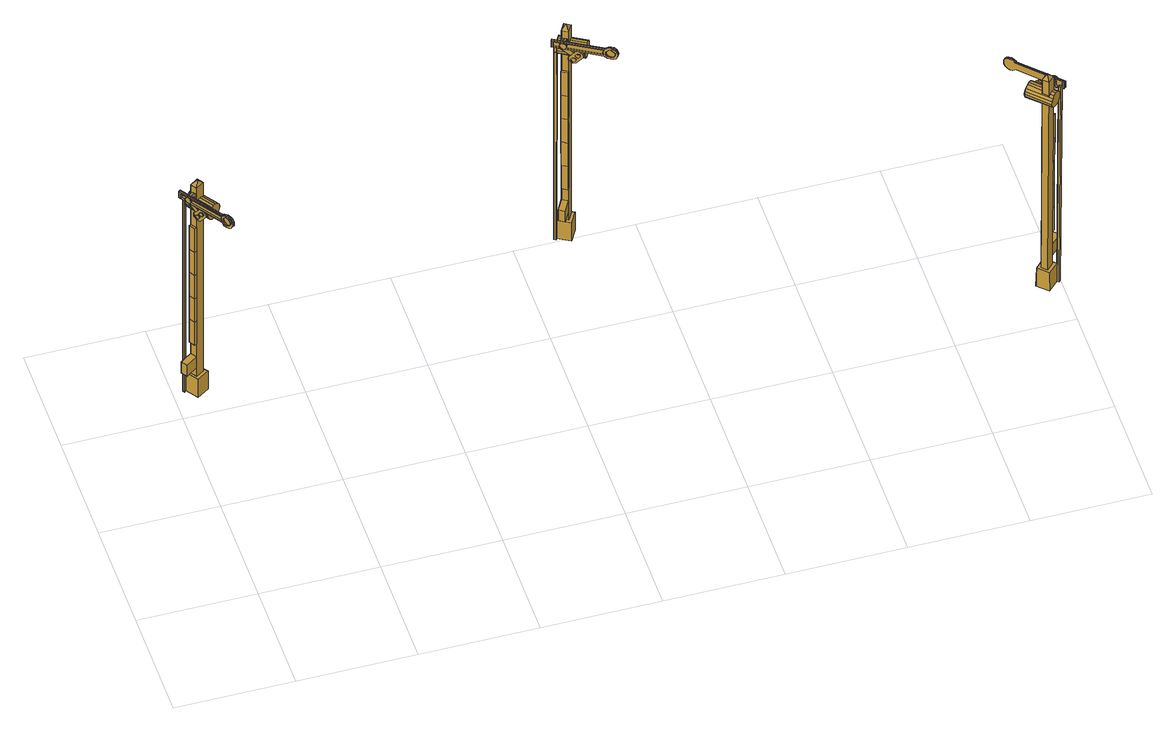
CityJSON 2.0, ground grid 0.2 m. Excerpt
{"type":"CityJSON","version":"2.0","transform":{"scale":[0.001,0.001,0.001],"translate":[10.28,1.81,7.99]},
"CityObjects":{
"cityfurniture1":{"type":"CityFurniture","attributes":{"function":"1090"},"geometry":[{"type":"MultiSurface","lod":"3","boundaries":[[[0,1,2,3]],[[3,4,5,0]],[[1,6,7,2]],[[0,5,6,1]],[[7,4,3,2]],[[8,9,10,11]],[[12,13,14,15]],[[11,10,13,12]],[[14,9,8,15]],[[16,17,18,19]],[[17,20,21,18]],[[22,21,20,23]],[[19,18,21,22]],[[20,17,16,23]],[[13,22,23,14]],[[23,16,9,14]],[[9,16,19,10]],[[15,8,4,7]],[[10,19,22,13]],[[5,11,12,6]],[[4,8,11,5]],[[6,12,15,7]],[[24,25,26,27]],[[28,29,30,31]],[[25,32,33,26]],[[34,28,31,35]],[[36,29,28,34,37,27,26,33]],[[31,30,38,32,25,24,39,35]],[[32,38,36,33]],[[37,34,35,39]],[[38,30,29,36]],[[27,37,39,24]],[[40,41,42,43]],[[44,41,40,45]],[[46,47,44,45]],[[43,42,47,46]],[[41,44,47,42]],[[46,45,40,43]],[[48,49,50,51]],[[49,52,53,50]],[[54,55,56,57]],[[58,54,57,59]],[[52,60,61,53]],[[61,55,54,58,62,51,50,53]],[[57,56,60,52,49,48,63,59]],[[60,56,55,61]],[[62,58,59,63]],[[51,62,63,48]],[[64,65,66,67]],[[68,69,65,64]],[[69,68,70,71]],[[70,68,64,67]],[[65,69,71,66]],[[71,70,67,66]],[[72,73,40,74]],[[75,76,72,74]],[[77,78,76,75]],[[40,73,78,77]],[[76,78,73,72]],[[40,77,75,74]],[[79,80,81,82]],[[80,81,83,84]],[[79,80,84,85]],[[82,79,85,86]],[[81,82,86,83]],[[87,88,89,90]],[[90,91,92,87]],[[91,93,94,92]],[[88,94,93,89]],[[87,92,94,88]],[[93,91,90,89]],[[95,96,97,98]],[[99,95,98,100]],[[101,99,100,102]],[[103,101,102,104]],[[104,105,106,103]],[[105,107,108,106]],[[107,109,110,108]],[[109,111,112,110]],[[111,113,114,112]],[[115,116,114,113]],[[115,117,118,116]],[[117,119,120,118]],[[121,120,119,122]],[[121,122,123,124]],[[125,124,123,126]],[[96,125,126,97]],[[118,120,121,124,125,96,95,99,101,103,106,108,110,112,114,116]],[[122,119,117,115,113,111,109,107,105,104,102,100,98,97,126,123]],[[127,83,86]],[[127,84,83]],[[127,85,84]],[[127,86,85]],[[128,129,130,131]],[[131,130,132,133]],[[133,132,134,135]],[[135,134,136,137]],[[138,139,137,136]],[[140,141,139,138]],[[142,143,141,140]],[[144,145,143,142]],[[146,147,145,144]],[[148,149,147,146]],[[150,151,149,148]],[[152,153,151,150]],[[153,152,154,155]],[[155,154,156,157]],[[157,156,158,159]],[[159,158,129,128]],[[154,152,150,148,146,144,142,140,138,136,134,132,130,129,158,156]],[[151,153,155,157,159,128,131,133,135,137,139,141,143,145,147,149]],[[160,161,162,163]],[[164,165,166,167]],[[165,168,169,166]],[[170,164,167,171]],[[172,170,171,173]],[[174,175,176,177]],[[178,179,180,181]],[[175,182,183,176]],[[184,161,160,185]],[[186,187,188,189]],[[167,166,190,191]],[[166,169,192,190]],[[193,194,195,196]],[[189,188,197,198]],[[199,200,201,202]],[[181,180,203,204]],[[194,193,205,206]],[[207,208,175,174]],[[208,209,182,175]],[[210,211,212,213]],[[173,171,214,215]],[[216,217,218,219]],[[171,167,191,214]],[[220,221,222,223]],[[224,225,217,216]],[[202,201,226,227]],[[228,229,225,224]],[[213,212,200,199]],[[227,226,230,231]],[[206,205,229,228]],[[231,230,198,197]],[[232,220,223,233]],[[180,234,235,203]],[[169,181,204,192]],[[236,237,238,215,214,191,190,192,204,203,235,209,208,207,239,184,185],[193,196,210,213,199,202,227,231,197,188,187,218,217,225,229,205],[240,241,242,221,220,232]],[[234,182,209,235]],[[238,237,243,244]],[[196,195,211,210]],[[245,242,241,246]],[[215,238,244,173]],[[168,178,181,169]],[[179,247,234,180]],[[247,183,182,234]],[[244,243,248,249]],[[173,244,249,172]],[[250,161,184,239]],[[239,207,174,250]],[[221,242,245,251]],[[251,222,221]],[[252,177,176,183,247,179,178,168,165,164,170,172,249,248,253,163,162]],[[252,162,161,250]],[[250,174,177,252]],[[254,160,163,253]],[[253,248,243,254]],[[236,185,160,254]],[[254,243,237,236]],[[255,246,241,240]],[[233,223,222,251,245,246,255]],[[255,240,232,233]],[[186,189,198,230,226,201,200,212,211,195,194,206,228,224,216,219]],[[187,186,219,218]],[[256,257,258,259]],[[260,261,262,263]],[[257,264,265,258]],[[266,260,263,267]],[[265,268,261,260,266,269,259,258]],[[262,270,264,257,256,271,267,263]],[[264,268,265]],[[270,268,264]],[[269,266,267,271]],[[261,268,270,262]],[[271,256,259,269]],[[272,273,274,275,276,277,278,279]],[[280,281,273,272]],[[282,281,280,283,284,285,286,287]],[[284,283,279,278]],[[283,280,272,279]],[[276,275,287,286]],[[285,284,278,277]],[[277,276,286,285]],[[274,273,281,282]],[[275,274,282,287]]]}]},
"cityfurniture2":{"type":"CityFurniture","attributes":{"function":"1090"},"geometry":[{"type":"MultiSurface","lod":"3","boundaries":[[[288,289,290,291]],[[291,292,293,288]],[[289,294,295,290]],[[288,293,294,289]],[[295,292,291,290]],[[296,297,298,299]],[[300,301,302,303]],[[299,298,301,300]],[[302,297,296,303]],[[304,305,306,307]],[[305,308,309,306]],[[310,309,308,311]],[[307,306,309,310]],[[308,305,304,311]],[[301,310,311,302]],[[311,304,297,302]],[[297,304,307,298]],[[303,296,292,295]],[[298,307,310,301]],[[293,299,300,294]],[[292,296,299,293]],[[294,300,303,295]],[[312,313,314,315]],[[316,317,318,319]],[[313,320,321,314]],[[322,316,319,323]],[[324,317,316,322,325,315,314,321]],[[319,318,326,320,313,312,327,323]],[[320,326,324,321]],[[325,322,323,327]],[[326,318,317,324]],[[315,325,327,312]],[[328,329,330,331]],[[332,329,328,333]],[[334,335,332,333]],[[331,330,335,334]],[[329,332,335,330]],[[334,333,328,331]],[[336,337,338,339]],[[337,340,341,338]],[[342,343,344,345]],[[346,342,345,347]],[[340,348,349,341]],[[349,343,342,346,350,339,338,341]],[[345,344,348,340,337,336,351,347]],[[348,344,343,349]],[[350,346,347,351]],[[339,350,351,336]],[[352,353,354,355]],[[356,357,353,352]],[[357,356,358,359]],[[358,356,352,355]],[[353,357,359,354]],[[359,358,355,354]],[[360,361,328,362]],[[363,364,360,362]],[[365,366,364,363]],[[328,361,366,365]],[[364,366,361,360]],[[328,365,363,362]],[[367,368,369,370]],[[368,369,371,372]],[[367,368,372,373]],[[370,367,373,374]],[[369,370,374,371]],[[375,376,377,378]],[[378,379,380,375]],[[379,381,382,380]],[[376,382,381,377]],[[375,380,382,376]],[[381,379,378,377]],[[383,384,385,386]],[[387,383,386,388]],[[389,387,388,390]],[[391,389,390,392]],[[392,393,394,391]],[[393,395,396,394]],[[395,397,398,396]],[[397,399,400,398]],[[399,401,402,400]],[[403,404,402,401]],[[403,405,406,404]],[[405,407,408,406]],[[409,408,407,410]],[[409,410,411,412]],[[413,412,411,414]],[[384,413,414,385]],[[406,408,409,412,413,384,383,387,389,391,394,396,398,400,402,404]],[[410,407,405,403,401,399,397,395,393,392,390,388,386,385,414,411]],[[415,371,374]],[[415,372,371]],[[415,373,372]],[[415,374,373]],[[416,417,418,419]],[[419,418,420,421]],[[421,420,422,423]],[[423,422,424,425]],[[426,427,425,424]],[[428,429,427,426]],[[430,431,429,428]],[[432,433,431,430]],[[434,435,433,432]],[[436,437,435,434]],[[438,439,437,436]],[[440,441,439,438]],[[441,440,442,443]],[[443,442,444,445]],[[445,444,446,447]],[[447,446,417,416]],[[442,440,438,436,434,432,430,428,426,424,422,420,418,417,446,444]],[[439,441,443,445,447,416,419,421,423,425,427,429,431,433,435,437]],[[448,449,450,451]],[[452,453,454,455]],[[453,456,457,454]],[[458,452,455,459]],[[460,458,459,461]],[[462,463,464,465]],[[466,467,468,469]],[[463,470,471,464]],[[472,449,448,473]],[[474,475,476,477]],[[455,454,478,479]],[[454,457,480,478]],[[481,482,483,484]],[[477,476,485,486]],[[487,488,489,490]],[[469,468,491,492]],[[482,481,493,494]],[[495,496,463,462]],[[496,497,470,463]],[[498,499,500,501]],[[461,459,502,503]],[[504,505,506,507]],[[459,455,479,502]],[[508,509,510,511]],[[512,513,505,504]],[[490,489,514,515]],[[516,517,513,512]],[[501,500,488,487]],[[515,514,518,519]],[[494,493,517,516]],[[519,518,486,485]],[[520,508,511,521]],[[468,522,523,491]],[[457,469,492,480]],[[524,525,526,503,502,479,478,480,492,491,523,497,496,495,527,472,473],[481,484,498,501,487,490,515,519,485,476,475,506,505,513,517,493],[528,529,530,509,508,520]],[[522,470,497,523]],[[526,525,531,532]],[[484,483,499,498]],[[533,529,528,534]],[[503,526,532,461]],[[456,466,469,457]],[[467,535,522,468]],[[535,471,470,522]],[[532,531,536,537]],[[461,532,537,460]],[[538,449,472,527]],[[527,495,462,538]],[[530,529,533,539]],[[539,510,509,530]],[[540,465,464,471,535,467,466,456,453,452,458,460,537,536,541,451,450]],[[540,450,449,538]],[[538,462,465,540]],[[542,448,451,541]],[[541,536,531,542]],[[524,473,448,542]],[[542,531,525,524]],[[521,534,528,520]],[[511,510,539,533,534,521]],[[474,477,486,518,514,489,488,500,499,483,482,494,516,512,504,507]],[[475,474,507,506]],[[543,544,545,546]],[[547,548,549,550]],[[544,551,552,545]],[[553,547,550,554]],[[552,555,548,547,553,556,546,545]],[[549,557,551,544,543,558,554,550]],[[551,555,552]],[[557,555,551]],[[556,553,554,558]],[[548,555,557,549]],[[558,543,546,556]],[[559,560,561,562,563,564,565,566]],[[567,568,560,559]],[[569,568,567,570,571,572,573,574]],[[571,570,566,565]],[[570,567,559,566]],[[563,562,574,573]],[[572,571,565,564]],[[564,563,573,572]],[[561,560,568,569]],[[562,561,569,574]]]}]},
"cityfurniture3":{"type":"CityFurniture","attributes":{"function":"1090"},"geometry":[{"type":"MultiSurface","lod":"3","boundaries":[[[575,576,577,578]],[[578,579,580,575]],[[576,581,582,577]],[[575,580,581,576]],[[582,579,578,577]],[[583,584,585,586]],[[587,588,589,590]],[[586,585,588,587]],[[589,584,583,590]],[[591,592,593,594]],[[592,595,596,593]],[[597,596,595,598]],[[594,593,596,597]],[[595,592,591,598]],[[588,597,598,589]],[[598,591,584,589]],[[584,591,594,585]],[[590,583,579,582]],[[585,594,597,588]],[[580,586,587,581]],[[579,583,586,580]],[[581,587,590,582]],[[599,600,601,602]],[[603,604,605,606]],[[600,607,608,601]],[[609,603,606,610]],[[611,604,603,609,612,602,601,608]],[[606,605,613,607,600,599,614,610]],[[607,613,611,608]],[[612,609,610,614]],[[613,605,604,611]],[[602,612,614,599]],[[615,616,617,618]],[[619,616,615,620]],[[621,622,619,620]],[[618,617,622,621]],[[616,619,622,617]],[[621,620,615,618]],[[623,624,625,626]],[[624,627,628,625]],[[629,630,631,632]],[[633,629,632,634]],[[627,635,636,628]],[[636,630,629,633,637,626,625,628]],[[632,631,635,627,624,623,638,634]],[[635,631,630,636]],[[637,633,634,638]],[[626,637,638,623]],[[639,640,641,642]],[[643,644,640,639]],[[644,643,645,646]],[[645,643,639,642]],[[640,644,646,641]],[[646,645,642,641]],[[647,648,615,649]],[[650,651,647,649]],[[652,653,651,650]],[[615,648,653,652]],[[651,653,648,647]],[[615,652,650,649]],[[654,655,656,657]],[[655,656,658,659]],[[654,655,659,660]],[[657,654,660,661]],[[656,657,661,658]],[[662,663,664,665]],[[665,666,667,662]],[[666,668,669,667]],[[663,669,668,664]],[[662,667,669,663]],[[668,666,665,664]],[[670,671,672,673]],[[674,670,673,675]],[[676,674,675,677]],[[678,676,677,679]],[[679,680,681,678]],[[680,682,683,681]],[[682,684,685,683]],[[684,686,687,685]],[[686,688,689,687]],[[690,691,689,688]],[[690,692,693,691]],[[692,694,695,693]],[[696,695,694,697]],[[696,697,698,699]],[[700,699,698,701]],[[671,700,701,672]],[[693,695,696,699,700,671,670,674,676,678,681,683,685,687,689,691]],[[697,694,692,690,688,686,684,682,680,679,677,675,673,672,701,698]],[[702,658,661]],[[702,659,658]],[[702,660,659]],[[702,661,660]],[[703,704,705,706]],[[706,705,707,708]],[[708,707,709,710]],[[710,709,711,712]],[[713,714,712,711]],[[715,716,714,713]],[[717,718,716,715]],[[719,720,718,717]],[[721,722,720,719]],[[723,724,722,721]],[[725,726,724,723]],[[727,728,726,725]],[[728,727,729,730]],[[730,729,731,732]],[[732,731,733,734]],[[734,733,704,703]],[[729,727,725,723,721,719,717,715,713,711,709,707,705,704,733,731]],[[726,728,730,732,734,703,706,708,710,712,714,716,718,720,722,724]],[[735,736,737,738]],[[739,740,741,742]],[[740,743,744,741]],[[745,739,742,746]],[[747,745,746,748]],[[749,750,751,752]],[[753,754,755,756]],[[750,757,758,751]],[[759,736,735,760]],[[761,762,763,764]],[[742,741,765,766]],[[741,744,767,765]],[[768,769,770,771]],[[764,763,772,773]],[[774,775,776,777]],[[756,755,778,779]],[[769,768,780,781]],[[782,783,750,749]],[[783,784,757,750]],[[785,786,787,788]],[[748,746,789,790]],[[791,792,793,794]],[[746,742,766,789]],[[795,796,797,798]],[[799,800,792,791]],[[777,776,801,802]],[[803,804,800,799]],[[788,787,775,774]],[[802,801,805,806]],[[781,780,804,803]],[[806,805,773,772]],[[807,795,798,808]],[[755,809,810,778]],[[744,756,779,767]],[[811,812,813,790,789,766,765,767,779,778,810,784,783,782,814,759,760],[768,771,785,788,774,777,802,806,772,763,762,793,792,800,804,780],[815,816,817,818,796,795,807]],[[809,757,784,810]],[[813,812,819,820]],[[771,770,786,785]],[[821,817,816,822]],[[790,813,820,748]],[[743,753,756,744]],[[754,823,809,755]],[[823,758,757,809]],[[820,819,824,825]],[[748,820,825,747]],[[826,736,759,814]],[[814,782,749,826]],[[818,817,821,797]],[[797,796,818]],[[827,752,751,758,823,754,753,743,740,739,745,747,825,824,828,738,737]],[[827,737,736,826]],[[826,749,752,827]],[[829,735,738,828]],[[828,824,819,829]],[[811,760,735,829]],[[829,819,812,811]],[[808,822,816,815]],[[798,797,821,822,808]],[[815,807,808]],[[761,764,773,805,801,776,775,787,786,770,769,781,803,799,791,794]],[[762,761,794,793]],[[830,831,832,833]],[[834,835,836,837]],[[831,838,839,832]],[[840,834,837,841]],[[839,842,835,834,840,843,833,832]],[[836,844,838,831,830,845,841,837]],[[838,842,839]],[[844,842,838]],[[843,840,841,845]],[[835,842,844,836]],[[845,830,833,843]],[[846,847,848,849,850,851,852,853]],[[854,855,847,846]],[[856,855,854,857,858,859,860,861]],[[858,857,853,852]],[[857,854,846,853]],[[850,849,861,860]],[[859,858,852,851]],[[851,850,860,859]],[[848,847,855,856]],[[849,848,856,861]]]}]}
},
"vertices":[
[32,443,121],[26,453,121],[29,455,121],[36,445,121],[36,445,173],[32,443,173],[26,453,173],[29,455,173],[36,445,225],[36,445,277],[32,443,277],[32,443,225],[26,453,225],[26,453,277],[29,455,277],[29,455,225],[36,445,329],[36,445,381],[32,443,381],[32,443,329],[29,455,381],[26,453,381],[26,453,329],[29,455,329],[24,444,444],[26,441,445],[23,439,445],[21,442,444],[18,445,453],[21,442,455],[24,444,455],[22,448,453],[27,440,449],[24,437,449],[17,447,449],[21,449,449],[23,439,453],[18,445,445],[26,441,453],[22,448,445],[22,458,9],[22,458,445],[19,455,445],[19,455,9],[20,461,445],[20,461,9],[17,459,9],[17,459,445],[33,433,411],[29,438,416],[33,441,416],[36,435,411],[29,439,422],[32,441,422],[46,421,433],[42,427,438],[39,424,438],[43,419,433],[46,421,428],[43,418,428],[36,429,438],[39,431,438],[39,431,412],[36,428,412],[20,452,441],[24,454,441],[34,438,426],[31,436,426],[24,447,449],[27,449,449],[34,431,434],[38,433,434],[36,438,49],[22,458,49],[36,438,9],[56,451,9],[56,451,49],[42,471,9],[42,471,49],[49,454,49],[42,464,49],[29,455,49],[36,445,49],[29,455,469],[42,464,469],[49,454,469],[36,445,469],[16,431,69],[9,441,69],[29,455,69],[36,445,69],[36,445,93],[16,431,93],[29,455,93],[9,441,93],[47,419,424],[46,418,429],[19,458,429],[20,459,424],[50,421,419],[23,460,419],[54,423,416],[27,463,416],[58,426,415],[31,466,415],[35,469,416],[62,429,416],[39,472,419],[66,432,419],[42,473,424],[69,434,424],[43,474,429],[70,434,429],[42,473,435],[69,434,435],[39,472,439],[66,432,439],[35,469,442],[62,429,442],[31,466,443],[58,426,443],[54,423,442],[27,463,442],[23,460,439],[50,421,439],[47,419,435],[20,459,435],[39,454,477],[36,445,449],[29,440,449],[29,441,447],[35,445,447],[28,442,445],[35,446,445],[27,444,444],[34,448,444],[26,445,443],[32,450,443],[24,447,444],[31,452,444],[23,449,445],[30,453,445],[23,450,447],[29,455,447],[22,450,449],[29,455,449],[23,450,452],[29,455,452],[23,449,454],[30,453,454],[24,447,455],[31,452,455],[26,445,455],[32,450,455],[27,444,455],[34,448,455],[28,442,454],[35,446,454],[29,441,452],[35,445,452],[13,461,441],[13,461,455],[14,462,455],[14,462,441],[73,376,440],[75,373,444],[73,372,444],[71,374,440],[75,373,448],[73,371,448],[71,379,437],[69,378,437],[68,383,436],[67,381,436],[62,388,457],[64,385,459],[66,386,459],[64,390,457],[75,373,453],[73,376,457],[71,374,457],[73,372,453],[67,381,460],[68,383,460],[11,460,455],[11,460,441],[64,386,443],[62,385,443],[63,383,441],[65,384,441],[71,371,444],[70,373,440],[72,370,448],[65,380,456],[67,381,456],[68,379,456],[67,378,456],[65,380,440],[67,381,440],[69,374,448],[71,375,448],[71,375,445],[69,374,445],[70,373,457],[71,371,453],[63,383,456],[65,384,456],[60,387,457],[62,384,459],[65,380,460],[68,376,454],[70,377,454],[71,375,451],[69,374,451],[68,376,437],[65,380,436],[62,388,448],[61,387,448],[61,386,445],[63,387,445],[58,390,448],[59,389,453],[60,391,453],[60,391,448],[63,387,451],[61,386,451],[70,377,443],[68,376,443],[64,386,454],[62,385,454],[68,379,441],[67,378,441],[59,389,444],[60,391,444],[69,378,459],[68,376,459],[60,388,441],[60,387,440],[62,384,437],[60,388,455],[59,389,443],[13,456,443],[13,456,453],[62,388,440],[64,385,437],[15,458,453],[15,458,443],[71,379,459],[64,390,440],[66,386,437],[61,389,455],[61,390,453],[63,390,455],[63,390,441],[61,389,441],[61,390,443],[31,433,417],[30,434,419],[32,435,419],[33,434,417],[36,428,421],[35,430,423],[34,429,423],[35,427,421],[30,433,422],[32,434,422],[36,429,418],[34,428,418],[34,432,424],[34,431,416],[32,431,424],[33,430,416],[36,428,432],[38,426,434],[39,424,433],[40,422,430],[40,423,427],[38,425,426],[37,428,426],[36,429,429],[35,427,432],[36,425,434],[38,423,433],[34,428,429],[35,427,426],[37,424,426],[38,422,427],[39,421,430],
[676,554,168],[666,560,168],[668,564,168],[678,558,168],[678,558,220],[676,554,220],[666,560,220],[668,564,220],[678,558,272],[678,558,324],[676,555,324],[676,554,272],[666,561,272],[666,561,324],[668,564,324],[668,564,272],[678,558,376],[678,558,428],[676,555,428],[676,555,376],[668,564,428],[666,561,428],[666,561,376],[668,564,376],[668,553,490],[671,551,492],[669,547,492],[666,549,490],[663,551,500],[666,549,502],[668,553,502],[665,555,500],[673,550,496],[671,546,496],[661,552,496],[663,556,496],[669,547,500],[663,551,492],[671,551,500],[665,555,492],[660,563,56],[661,564,492],[659,561,492],[658,560,56],[657,566,492],[657,565,56],[655,562,56],[655,563,492],[681,546,458],[675,550,463],[677,553,463],[683,550,458],[675,550,468],[677,553,468],[698,541,480],[692,545,485],[690,541,485],[696,538,480],[698,541,474],[696,537,474],[685,544,484],[687,547,484],[688,547,458],[686,544,458],[661,558,487],[663,561,487],[680,552,473],[678,548,473],[667,555,495],[669,558,495],[683,545,481],[685,549,481],[681,551,96],[660,563,96],[681,551,56],[693,572,56],[693,572,96],[673,584,56],[673,584,96],[686,571,96],[676,578,96],[668,564,96],[678,558,96],[668,564,516],[676,578,516],[686,572,516],[678,558,516],[666,537,116],[656,543,116],[668,564,116],[678,558,116],[678,558,140],[666,537,140],[668,564,140],[656,543,140],[700,540,470],[699,539,476],[658,563,476],[658,564,470],[701,542,466],[660,567,466],[704,546,463],[662,571,463],[706,551,462],[665,575,462],[668,580,463],[709,556,463],[670,584,466],[711,560,466],[672,586,470],[713,562,470],[672,587,476],[713,563,476],[672,586,481],[713,562,481],[670,584,486],[711,560,486],[668,580,489],[709,556,489],[665,575,490],[706,551,490],[704,546,489],[662,571,489],[660,567,486],[701,542,486],[700,540,481],[658,564,481],[677,568,524],[678,558,496],[674,551,496],[674,552,494],[678,559,494],[673,552,492],[677,559,492],[671,553,490],[675,560,490],[669,554,490],[673,561,490],[667,556,490],[671,562,490],[665,557,492],[669,563,492],[664,557,494],[668,564,494],[664,557,496],[668,564,496],[664,557,498],[668,564,498],[665,557,500],[669,563,500],[667,556,501],[671,563,501],[669,554,502],[673,561,502],[671,553,501],[675,560,501],[673,552,500],[677,559,500],[674,552,498],[678,559,498],[651,563,488],[651,563,502],[652,565,502],[652,565,488],[742,512,486],[744,510,490],[743,509,490],[741,510,486],[745,510,495],[744,508,495],[738,514,484],[737,512,484],[735,516,483],[734,514,483],[726,519,503],[730,517,506],[731,518,506],[727,520,503],[744,510,499],[742,512,503],[741,510,503],[743,509,499],[734,514,507],[735,516,507],[650,561,502],[650,561,488],[729,517,489],[728,515,489],[730,514,488],[731,516,488],[742,507,490],[740,508,486],[743,506,495],[733,513,503],[734,514,503],[736,513,502],[735,511,502],[733,513,487],[734,514,487],[739,509,495],[740,510,495],[740,511,492],[739,509,492],[740,508,503],[742,507,499],[730,514,502],[731,516,502],[725,517,503],[729,515,506],[733,513,507],[737,510,500],[738,511,500],[740,511,498],[739,509,498],[736,510,484],[733,513,483],[727,518,495],[726,516,495],[726,516,492],[727,518,492],[722,519,495],[723,518,499],[724,520,499],[723,520,495],[727,518,498],[726,516,498],[738,511,489],[737,510,489],[729,517,500],[728,515,500],[736,513,488],[735,511,488],[723,518,490],[724,520,490],[737,512,506],[736,510,506],[724,517,488],[725,517,486],[729,515,484],[724,517,502],[653,559,490],[653,559,500],[723,518,500],[726,519,486],[730,517,484],[654,561,500],[654,561,490],[739,514,506],[727,520,486],[731,518,484],[725,519,502],[724,520,500],[726,521,502],[726,521,488],[725,519,488],[679,545,463],[678,546,466],[679,548,466],[680,547,463],[686,544,467],[684,544,470],[683,543,470],[685,542,467],[679,545,469],[680,547,469],[685,544,464],[684,542,464],[682,546,470],[683,545,463],[681,544,470],[682,544,463],[686,544,478],[688,542,480],[691,541,479],[692,540,477],[691,540,474],[689,542,472],[687,543,473],[685,544,476],[685,542,478],[687,540,480],[690,539,479],[684,542,476],[686,541,473],[688,540,472],[690,539,474],[691,538,477],
[1302,42,397],[1311,34,397],[1308,31,397],[1299,40,397],[1300,39,449],[1302,42,449],[1311,34,449],[1308,31,449],[1300,39,501],[1300,39,553],[1303,42,553],[1303,42,501],[1311,33,501],[1311,33,553],[1308,30,553],[1308,31,501],[1300,39,605],[1300,38,657],[1303,41,657],[1303,41,605],[1309,30,657],[1312,33,657],[1312,33,605],[1309,30,605],[1312,41,719],[1309,44,721],[1312,46,721],[1315,44,719],[1318,41,729],[1315,44,730],[1312,41,730],[1315,38,729],[1308,45,725],[1311,48,725],[1319,40,725],[1316,37,725],[1312,46,729],[1318,41,721],[1309,44,729],[1315,38,721],[1314,30,285],[1316,28,721],[1319,31,721],[1317,33,285],[1319,25,721],[1317,27,285],[1320,30,285],[1322,28,721],[1301,50,687],[1306,46,691],[1303,43,691],[1298,48,687],[1306,45,697],[1303,42,697],[1286,60,709],[1291,55,714],[1294,58,714],[1289,62,709],[1286,60,703],[1289,63,703],[1298,54,713],[1295,51,713],[1294,52,687],[1297,54,687],[1317,34,716],[1314,31,716],[1301,45,702],[1304,48,702],[1313,38,724],[1310,36,724],[1299,52,710],[1296,49,710],[1298,47,325],[1315,30,325],[1297,47,285],[1280,30,285],[1281,30,325],[1297,13,285],[1297,13,325],[1288,29,325],[1296,20,325],[1307,31,325],[1299,40,325],[1309,29,745],[1298,18,745],[1289,27,745],[1301,38,745],[1316,57,345],[1325,48,345],[1308,31,345],[1299,40,345],[1299,40,369],[1316,57,369],[1308,31,369],[1325,48,369],[1284,62,699],[1285,62,705],[1319,28,705],[1318,27,699],[1282,59,695],[1316,25,695],[1279,56,692],[1313,22,692],[1275,52,691],[1309,18,691],[1305,15,692],[1271,49,692],[1302,11,695],[1268,45,695],[1300,9,699],[1266,43,699],[1299,8,705],[1265,43,705],[1300,9,710],[1266,43,710],[1302,11,714],[1268,45,715],[1305,14,717],[1272,49,718],[1309,18,719],[1275,52,719],[1279,56,718],[1313,22,717],[1316,25,714],[1282,59,715],[1285,61,710],[1318,27,710],[1299,28,753],[1301,38,725],[1306,44,725],[1307,43,722],[1301,38,722],[1308,42,720],[1302,37,720],[1309,41,719],[1303,35,719],[1311,39,719],[1305,34,719],[1312,38,719],[1307,32,719],[1314,36,720],[1308,31,720],[1315,35,722],[1309,30,722],[1315,35,725],[1309,30,725],[1315,35,727],[1309,30,727],[1314,36,729],[1308,31,729],[1312,38,730],[1307,32,730],[1311,39,731],[1305,34,731],[1309,41,730],[1303,35,730],[1308,42,729],[1302,37,729],[1307,43,727],[1301,38,727],[1326,27,716],[1326,27,730],[1325,25,730],[1325,25,716],[1251,100,716],[1249,101,720],[1251,103,720],[1253,101,716],[1249,102,724],[1250,103,724],[1254,97,713],[1255,98,713],[1257,93,712],[1259,95,712],[1265,89,733],[1262,92,735],[1261,90,735],[1263,87,733],[1249,101,729],[1251,99,733],[1253,101,733],[1251,103,729],[1259,95,736],[1257,93,736],[1328,28,730],[1328,28,716],[1263,91,719],[1264,92,719],[1262,94,717],[1261,93,717],[1252,104,720],[1254,102,716],[1252,105,724],[1260,96,732],[1259,95,732],[1257,97,731],[1258,98,731],[1260,96,716],[1259,95,716],[1255,102,724],[1253,100,724],[1254,100,721],[1255,101,721],[1254,102,733],[1252,104,729],[1262,94,731],[1261,93,731],[1266,90,733],[1263,93,735],[1260,96,736],[1256,100,730],[1255,99,730],[1254,100,727],[1255,101,727],[1257,100,713],[1260,96,712],[1264,89,724],[1266,91,724],[1265,91,721],[1264,90,721],[1269,88,724],[1268,88,729],[1266,87,729],[1267,86,724],[1264,90,727],[1265,91,727],[1255,99,719],[1256,100,719],[1263,91,730],[1264,92,730],[1257,97,717],[1258,98,717],[1268,88,719],[1266,87,719],[1255,98,735],[1257,99,735],[1267,90,717],[1266,90,716],[1263,93,713],[1267,89,731],[1268,89,719],[1325,31,719],[1325,31,729],[1268,89,729],[1265,89,716],[1262,92,713],[1323,29,729],[1323,29,719],[1254,97,735],[1263,87,716],[1260,90,713],[1265,88,731],[1264,87,731],[1264,87,717],[1265,88,717],[1303,51,692],[1304,50,695],[1303,49,695],[1302,50,692],[1297,54,696],[1298,53,699],[1300,55,699],[1299,56,696],[1304,51,698],[1302,49,698],[1298,54,693],[1299,55,693],[1300,51,699],[1299,52,691],[1302,53,699],[1301,53,691],[1297,54,707],[1295,56,709],[1293,58,708],[1292,59,706],[1293,59,703],[1294,57,701],[1297,55,702],[1298,54,704],[1298,56,707],[1297,58,709],[1295,60,708],[1299,55,704],[1298,56,702],[1296,58,701],[1294,60,703],[1293,61,706]
]}
